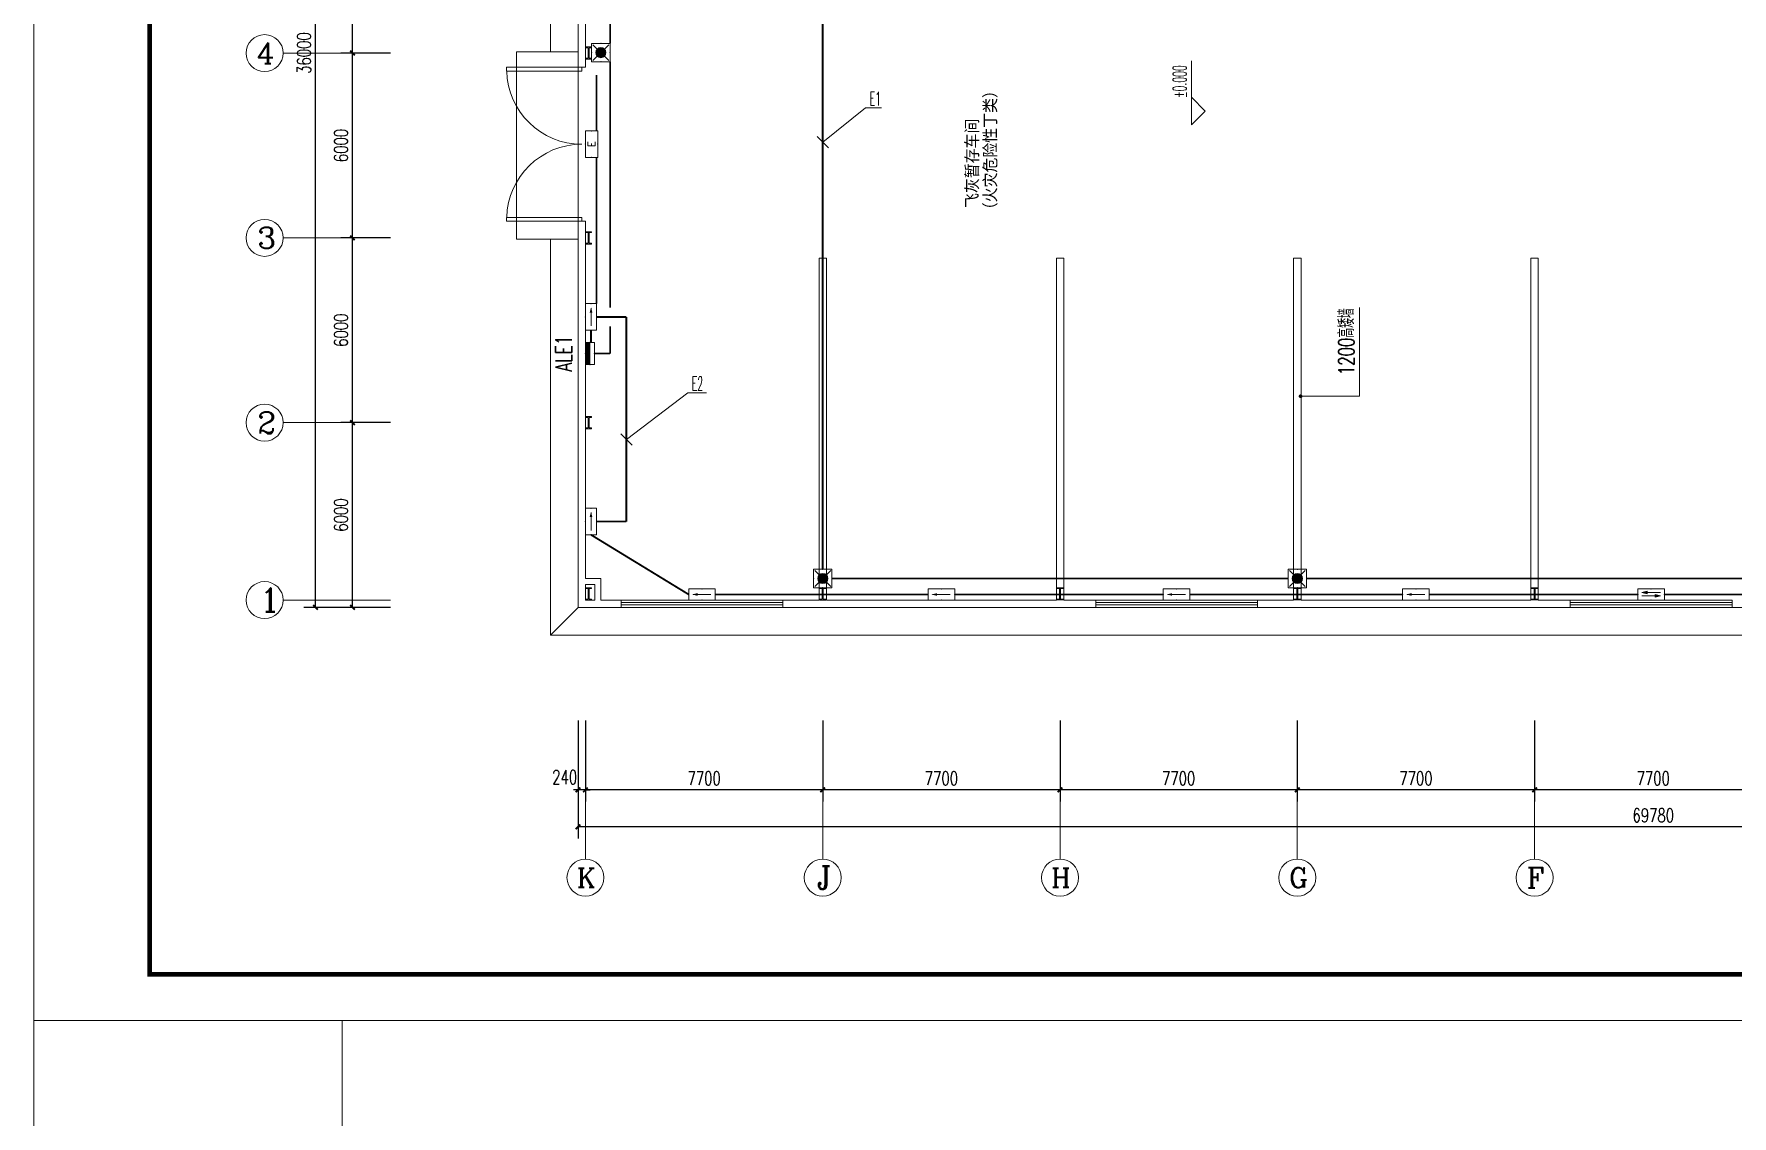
# Model space of a CAD drawing. Header units: inches. Extents: x -3272461 to -2504170, y 403793 to 1071042.
# Drawn here: x -2761444 to -2706341, y 635027 to 670166 of the extents above; entities that cross this region are included whole.
import ezdxf
from ezdxf.enums import TextEntityAlignment as Align

# ---------------------------------------------------------------- set-up
doc = ezdxf.new("R2010")
doc.units = ezdxf.units.IN
doc.header["$LTSCALE"] = 1000
doc.header["$MEASUREMENT"] = 0
doc.header["$PDSIZE"] = -5
doc.linetypes.add('DASH', pattern=[0.35, 0.25, -0.1])
doc.layers.get('0').update_dxf_attribs({"lineweight": 18})
for name, color, linetype, lineweight in [('AXIS', 30, 'Continuous', 18), ('DIM-应急', 3, 'Continuous', 18), ('EQUIP-照明', 3, 'Continuous', 18), ('EQUIP-箱柜', 3, 'Continuous', 18), ('jc', 8, 'Continuous', 18), ('PUB_TITLE', 153, 'Continuous', 18), ('TEL_TEXT', 7, 'Continuous', 18), ('TQ', 3, 'Continuous', 18), ('WIRE-应急', 5, 'DASH', 18)]:
    doc.layers.add(name, color=color, linetype=linetype, lineweight=lineweight)
doc.styles.add('_TCH_AXIS', font='complex.shx', dxfattribs={"bigfont": 'gbcbig.shx'})
doc.styles.add('_TCH_DIM', font='simplex.shx', dxfattribs={"width": 0.7, "bigfont": 'gbcbig.shx'})
doc.styles.add('_TCH_DIM_T3', font='simplex.shx', dxfattribs={"width": 0.705882, "bigfont": 'gbcbig.shx'})
doc.styles.add('_TEL_DIM', font='simplex.shx', dxfattribs={"width": 0.8, "bigfont": 'hztxt.shx'})
doc.styles.add('HT', font='', dxfattribs={"width": 0.9})
doc.styles.get("Standard").update_dxf_attribs({"font": 'gbenor.shx', "bigfont": 'gbcbig.shx'})
doc.styles.get('HT').set_extended_font_data('黑体')
doc.dimstyles.new('_TCH_ARCH&&150', dxfattribs={"dimtxt": 446.25, "dimasz": 150, "dimexe": 375, "dimexo": 450, "dimgap": 150, "dimtad": 1, "dimdec": 0, "dimzin": 0, "dimdsep": 46, "dimtxsty": '_TCH_DIM_T3', "dimblk": 'ARCHTICK', "dimcen": 0.09, "dimdle": 300, "dimclrt": 7, "dimazin": 2, "dimtfac": 1, "dimtdec": 0, "dimtix": 1, "dimtmove": 2, "dimatfit": 3, "dimfxl": 1, "dimtolj": 1, "dimarcsym": 0})

# ---------------------------------------------------------------- blocks, each defined once
blk = doc.blocks.new('_ArchTick_0')
at = {"color": 0, "linetype": 'ByBlock'}
blk.add_lwpolyline([(-0.5, -0.5, 0.4, 0.4, 0), (0.5, 0.5, 0.4, 0.4, 0)], format="xyseb", dxfattribs=at)
blk = doc.blocks.new('*X336')
at = {"layer": 'AXIS', "color": 0, "lineweight": -2}
for p, q in [((-2743788, 647869), (-2743788, 644044)), ((-2674008, 647869), (-2674008, 644044)), ((-2674008, 644419), (-2743788, 644419))]:
    blk.add_line(p, q, dxfattribs=at)
at = {"layer": 'AXIS', "color": 0, "lineweight": -2, "xscale": 150, "yscale": 150, "zscale": 150, "rotation": 180}
blk.add_blockref('_ArchTick_0', (-2743788, 644419), dxfattribs=at)
at = {"layer": 'AXIS', "color": 0, "lineweight": -2, "xscale": 150, "yscale": 150, "zscale": 150}
blk.add_blockref('_ArchTick_0', (-2674008, 644419), dxfattribs=at)
at = {"layer": 'AXIS', "color": 7, "insert": (-2708898, 644792), "char_height": 446.2, "width": 2115, "attachment_point": 5, "style": '_TCH_DIM_T3'}
blk.add_mtext('69780', dxfattribs=at)
blk = doc.blocks.new('_ARCHTICK')
at = {"color": 0, "linetype": 'ByBlock', "const_width": 0.4}
blk.add_lwpolyline([(-0.5, -0.5), (0.5, 0.5)], dxfattribs=at)
blk = doc.blocks.new('*X342')
at = {"layer": 'AXIS', "color": 0, "lineweight": -2}
for p, q in [((-2712748, 647869), (-2712748, 645244)), ((-2705048, 647869), (-2705048, 645244)), ((-2705048, 645619), (-2712748, 645619))]:
    blk.add_line(p, q, dxfattribs=at)
at = {"layer": 'AXIS', "color": 0, "lineweight": -2, "xscale": 150, "yscale": 150, "zscale": 150, "rotation": 180}
blk.add_blockref('_ArchTick_0', (-2712748, 645619), dxfattribs=at)
at = {"layer": 'AXIS', "color": 0, "lineweight": -2, "xscale": 150, "yscale": 150, "zscale": 150}
blk.add_blockref('_ArchTick_0', (-2705048, 645619), dxfattribs=at)
at = {"layer": 'AXIS', "color": 7, "insert": (-2708898, 645992), "char_height": 446.2, "width": 1665, "attachment_point": 5, "style": '_TCH_DIM_T3'}
blk.add_mtext('7700', dxfattribs=at)
blk = doc.blocks.new('*X343')
at = {"layer": 'AXIS', "color": 0, "lineweight": -2}
for p, q in [((-2720448, 647869), (-2720448, 645244)), ((-2712748, 647869), (-2712748, 645244)), ((-2712748, 645619), (-2720448, 645619))]:
    blk.add_line(p, q, dxfattribs=at)
at = {"layer": 'AXIS', "color": 0, "lineweight": -2, "xscale": 150, "yscale": 150, "zscale": 150, "rotation": 180}
blk.add_blockref('_ArchTick_0', (-2720448, 645619), dxfattribs=at)
at = {"layer": 'AXIS', "color": 0, "lineweight": -2, "xscale": 150, "yscale": 150, "zscale": 150}
blk.add_blockref('_ArchTick_0', (-2712748, 645619), dxfattribs=at)
at = {"layer": 'AXIS', "color": 7, "insert": (-2716598, 645992), "char_height": 446.2, "width": 1665, "attachment_point": 5, "style": '_TCH_DIM_T3'}
blk.add_mtext('7700', dxfattribs=at)
blk = doc.blocks.new('*X344')
at = {"layer": 'AXIS', "color": 0, "lineweight": -2}
for p, q in [((-2728148, 647869), (-2728148, 645244)), ((-2720448, 647869), (-2720448, 645244)), ((-2720448, 645619), (-2728148, 645619))]:
    blk.add_line(p, q, dxfattribs=at)
at = {"layer": 'AXIS', "color": 0, "lineweight": -2, "xscale": 150, "yscale": 150, "zscale": 150, "rotation": 180}
blk.add_blockref('_ArchTick_0', (-2728148, 645619), dxfattribs=at)
at = {"layer": 'AXIS', "color": 0, "lineweight": -2, "xscale": 150, "yscale": 150, "zscale": 150}
blk.add_blockref('_ArchTick_0', (-2720448, 645619), dxfattribs=at)
at = {"layer": 'AXIS', "color": 7, "insert": (-2724298, 645992), "char_height": 446.2, "width": 1665, "attachment_point": 5, "style": '_TCH_DIM_T3'}
blk.add_mtext('7700', dxfattribs=at)
blk = doc.blocks.new('*X345')
at = {"layer": 'AXIS', "color": 0, "lineweight": -2}
for p, q in [((-2735848, 647869), (-2735848, 645244)), ((-2728148, 647869), (-2728148, 645244)), ((-2728148, 645619), (-2735848, 645619))]:
    blk.add_line(p, q, dxfattribs=at)
at = {"layer": 'AXIS', "color": 0, "lineweight": -2, "xscale": 150, "yscale": 150, "zscale": 150, "rotation": 180}
blk.add_blockref('_ArchTick_0', (-2735848, 645619), dxfattribs=at)
at = {"layer": 'AXIS', "color": 0, "lineweight": -2, "xscale": 150, "yscale": 150, "zscale": 150}
blk.add_blockref('_ArchTick_0', (-2728148, 645619), dxfattribs=at)
at = {"layer": 'AXIS', "color": 7, "insert": (-2731998, 645992), "char_height": 446.2, "width": 1665, "attachment_point": 5, "style": '_TCH_DIM_T3'}
blk.add_mtext('7700', dxfattribs=at)
blk = doc.blocks.new('*X346')
at = {"layer": 'AXIS', "color": 0, "lineweight": -2}
for p, q in [((-2743548, 647869), (-2743548, 645244)), ((-2735848, 647869), (-2735848, 645244)), ((-2735848, 645619), (-2743548, 645619))]:
    blk.add_line(p, q, dxfattribs=at)
at = {"layer": 'AXIS', "color": 0, "lineweight": -2, "xscale": 150, "yscale": 150, "zscale": 150, "rotation": 180}
blk.add_blockref('_ArchTick_0', (-2743548, 645619), dxfattribs=at)
at = {"layer": 'AXIS', "color": 0, "lineweight": -2, "xscale": 150, "yscale": 150, "zscale": 150}
blk.add_blockref('_ArchTick_0', (-2735848, 645619), dxfattribs=at)
at = {"layer": 'AXIS', "color": 7, "insert": (-2739698, 645992), "char_height": 446.2, "width": 1665, "attachment_point": 5, "style": '_TCH_DIM_T3'}
blk.add_mtext('7700', dxfattribs=at)
blk = doc.blocks.new('*X347')
at = {"layer": 'AXIS', "color": 0, "lineweight": -2}
for p, q in [((-2743788, 647869), (-2743788, 645244)), ((-2743548, 647869), (-2743548, 645244)), ((-2743788, 645619), (-2743938, 645619)), ((-2743548, 645619), (-2743788, 645619)), ((-2743548, 645619), (-2743398, 645619))]:
    blk.add_line(p, q, dxfattribs=at)
at = {"layer": 'AXIS', "color": 0, "lineweight": -2, "xscale": 150, "yscale": 150, "zscale": 150}
blk.add_blockref('_ArchTick_0', (-2743788, 645619), dxfattribs=at)
at = {"layer": 'AXIS', "color": 0, "lineweight": -2, "xscale": 150, "yscale": 150, "zscale": 150, "rotation": 180}
blk.add_blockref('_ArchTick_0', (-2743548, 645619), dxfattribs=at)
at = {"layer": 'AXIS', "color": 7, "insert": (-2744221, 646031), "char_height": 446.2, "width": 1215, "attachment_point": 5, "style": '_TCH_DIM_T3'}
blk.add_mtext('240', dxfattribs=at)
blk = doc.blocks.new('*X348')
at = {"layer": 'AXIS', "color": 0, "lineweight": -2}
for p, q in [((-2749874, 687544), (-2752683, 687544)), ((-2752308, 651544), (-2752308, 687544)), ((-2749874, 651544), (-2752683, 651544))]:
    blk.add_line(p, q, dxfattribs=at)
at = {"layer": 'AXIS', "color": 0, "lineweight": -2, "xscale": 150, "yscale": 150, "zscale": 150}
for p, rotation in [((-2752308, 687544), 90), ((-2752308, 651544), 270)]:
    blk.add_blockref('_ArchTick_0', p, dxfattribs=dict(at, rotation=rotation))
at = {"layer": 'AXIS', "color": 7, "insert": (-2752681, 669544), "char_height": 446.2, "width": 2070, "attachment_point": 5, "rotation": 90, "style": '_TCH_DIM_T3'}
blk.add_mtext('36000', dxfattribs=at)
blk = doc.blocks.new('*X349')
at = {"layer": 'AXIS', "color": 0, "lineweight": -2}
for p, q in [((-2749874, 657544), (-2751483, 657544)), ((-2751108, 651544), (-2751108, 657544)), ((-2749874, 651544), (-2751483, 651544))]:
    blk.add_line(p, q, dxfattribs=at)
at = {"layer": 'AXIS', "color": 0, "lineweight": -2, "xscale": 150, "yscale": 150, "zscale": 150}
for p, rotation in [((-2751108, 657544), 90), ((-2751108, 651544), 270)]:
    blk.add_blockref('_ArchTick_0', p, dxfattribs=dict(at, rotation=rotation))
at = {"layer": 'AXIS', "color": 7, "insert": (-2751481, 654544), "char_height": 446.2, "width": 1665, "attachment_point": 5, "rotation": 90, "style": '_TCH_DIM_T3'}
blk.add_mtext('6000', dxfattribs=at)
blk = doc.blocks.new('*X350')
at = {"layer": 'AXIS', "color": 0, "lineweight": -2}
for p, q in [((-2749874, 663544), (-2751483, 663544)), ((-2751108, 657544), (-2751108, 663544)), ((-2749874, 657544), (-2751483, 657544))]:
    blk.add_line(p, q, dxfattribs=at)
at = {"layer": 'AXIS', "color": 0, "lineweight": -2, "xscale": 150, "yscale": 150, "zscale": 150}
for p, rotation in [((-2751108, 663544), 90), ((-2751108, 657544), 270)]:
    blk.add_blockref('_ArchTick_0', p, dxfattribs=dict(at, rotation=rotation))
at = {"layer": 'AXIS', "color": 7, "insert": (-2751481, 660544), "char_height": 446.2, "width": 1665, "attachment_point": 5, "rotation": 90, "style": '_TCH_DIM_T3'}
blk.add_mtext('6000', dxfattribs=at)
blk = doc.blocks.new('*X351')
at = {"layer": 'AXIS', "color": 0, "lineweight": -2}
for p, q in [((-2749874, 669544), (-2751483, 669544)), ((-2751108, 663544), (-2751108, 669544)), ((-2749874, 663544), (-2751483, 663544))]:
    blk.add_line(p, q, dxfattribs=at)
at = {"layer": 'AXIS', "color": 0, "lineweight": -2, "xscale": 150, "yscale": 150, "zscale": 150}
for p, rotation in [((-2751108, 669544), 90), ((-2751108, 663544), 270)]:
    blk.add_blockref('_ArchTick_0', p, dxfattribs=dict(at, rotation=rotation))
at = {"layer": 'AXIS', "color": 7, "insert": (-2751481, 666544), "char_height": 446.2, "width": 1665, "attachment_point": 5, "rotation": 90, "style": '_TCH_DIM_T3'}
blk.add_mtext('6000', dxfattribs=at)
blk = doc.blocks.new('*X352')
at = {"layer": 'AXIS', "color": 0, "lineweight": -2}
for p, q in [((-2749874, 675544), (-2751483, 675544)), ((-2751108, 669544), (-2751108, 675544)), ((-2749874, 669544), (-2751483, 669544))]:
    blk.add_line(p, q, dxfattribs=at)
at = {"layer": 'AXIS', "color": 0, "lineweight": -2, "xscale": 150, "yscale": 150, "zscale": 150}
for p, rotation in [((-2751108, 675544), 90), ((-2751108, 669544), 270)]:
    blk.add_blockref('_ArchTick_0', p, dxfattribs=dict(at, rotation=rotation))
at = {"layer": 'AXIS', "color": 7, "insert": (-2751481, 672544), "char_height": 446.2, "width": 1665, "attachment_point": 5, "rotation": 90, "style": '_TCH_DIM_T3'}
blk.add_mtext('6000', dxfattribs=at)
blk = doc.blocks.new('*X20')
at = {"color": 0}
for p, q in [((-250, 33), (-183, 100)), ((-250, 68), (-218, 100)), ((-247, 0), (-147, 100)), ((-212, 0), (-112, 100)), ((-177, 0), (-77, 100)), ((-141, 0), (-41, 100)), ((-106, 0), (-6, 100)), ((-71, 0), (29, 100)), ((-35, 0), (65, 100)), ((0, 0), (100, 100)), ((35, 0), (135, 100)), ((71, 0), (171, 100)), ((106, 0), (206, 100)), ((141, 0), (241, 100)), ((177, 0), (250, 73)), ((212, 0), (250, 38)), ((247, 0), (250, 3))]:
    blk.add_line(p, q, dxfattribs=at)
blk = doc.blocks.new('$equip$00002929')
for p, q in [((-0.75, 0.6), (-0.75, 0)), ((0.75, 0.6), (-0.75, 0.6)), ((-0.75, 0.3), (0.75, 0.3)), ((-0.75, 0), (0.75, 0)), ((0.75, 0), (0.75, 0.6))]:
    blk.add_line(p, q)
blk.add_lwpolyline([(-0.75, 0.15, 0.3, 0.3, 0), (0.75, 0.15, 0.3, 0.3, 0)], format="xyseb")
blk.add_lwpolyline([(-0.75, 0.6), (-0.75, 0), (0.75, 0), (0.75, 0.6), (-0.75, 0.6), (-0.75, 0)])
for p in [(-0.75, 0.3), (0, 0.6), (0, 0), (0.75, 0.3)]:
    blk.add_point(p)
at = {"xscale": 0.00300000000061118, "yscale": 0.00300000000061118, "zscale": 0.00300000000061118}
blk.add_blockref('*X20', (0, 0), dxfattribs=at)
at = {"color": 7, "style": '_TEL_DIM', "flags": 1}
for tag in ['A', 'REMARK']:
    blk.add_attdef(tag, text='', height=0.00002, dxfattribs=at).set_placement((0, 0), align=Align.MIDDLE_CENTER)
blk = doc.blocks.new('$equip$00001776')
for p, q in [((0.72, 0.66), (-0.72, 0.66)), ((-0.72, 0.66), (-0.72, 0)), ((-0.72, 0), (0.72, 0)), ((0.72, 0), (0.72, 0.66))]:
    blk.add_line(p, q)
for p in [(-0.72, 0.33), (0, 0.66), (0, 0), (0.72, 0.33)]:
    blk.add_point(p)
at = {"color": 7, "style": '_TEL_DIM'}
blk.add_attdef('$TEXT$', text='', height=0.4, dxfattribs=at).set_placement((0, 0.33), align=Align.MIDDLE_CENTER)
at = {"color": 7, "style": '_TEL_DIM', "flags": 1}
blk.add_attdef('A', text='', height=0.00002, dxfattribs=at).set_placement((0, 0), align=Align.MIDDLE_CENTER)
blk = doc.blocks.new('$equip$00001167')
for points in [[(-0.238, 0.137), (0.238, 0.137), (0.275, 0), (-0.275, 0)], [(-0.238, -0.137), (0.238, -0.137), (0.275, 0), (-0.275, 0)], [(-0.137, 0.238), (0.137, 0.238), (0.238, 0.137), (-0.238, 0.137)], [(0, 0.275), (-0.137, 0.238), (0.137, 0.238)], [(-0.137, -0.238), (0.137, -0.238), (0.238, -0.137), (-0.238, -0.137)], [(0, -0.275), (-0.137, -0.238), (0.137, -0.238)]]:
    blk.add_hatch(color=256).paths.add_polyline_path(points, flags=0)
for p, q in [((-0.429, 0.429), (0.429, -0.429)), ((-0.429, -0.429), (0.429, 0.429))]:
    blk.add_line(p, q)
blk.add_lwpolyline([(-0.5, 0.5), (-0.5, -0.5), (0.5, -0.5), (0.5, 0.5)], close=True)
blk.add_circle((0, 0), 0.275)
for p in [(-0.5, 0), (0, 0.5), (0.5, 0), (0, -0.5)]:
    blk.add_point(p)
at = {"flags": 1}
blk.add_attdef('A', (0, 0), '', height=0.00002, dxfattribs=at)
blk = doc.blocks.new('$equip$00001686')
blk.add_hatch(color=256).paths.add_polyline_path([(-0.24, 0.228), (-0.528, 0.3), (-0.24, 0.372)], flags=0)
for p, q in [((0.72, 0.6), (-0.72, 0.6)), ((-0.72, 0.6), (-0.72, 0)), ((-0.72, 0), (0.72, 0)), ((0.72, 0), (0.72, 0.6))]:
    blk.add_line(p, q)
at = {"color": 7}
blk.add_line((-0.48, 0.3), (0.48, 0.3), dxfattribs=at)
for p in [(-0.72, 0.3), (0, 0.6), (0, 0), (0.72, 0.3)]:
    blk.add_point(p)
at = {"layer": 'TEL_TEXT', "style": '_TEL_DIM', "flags": 1}
blk.add_attdef('A', text='', height=0.00002, dxfattribs=at).set_placement((0, 0), align=Align.MIDDLE_CENTER)
blk = doc.blocks.new('$equip$00002542')
h = blk.add_hatch(color=256)
h.paths.add_polyline_path([(-0.215, 0.29), (-0.503, 0.218), (-0.215, 0.218)], flags=0)
h.paths.add_polyline_path([(-0.215, 0.218), (-0.503, 0.218), (-0.215, 0.146)], flags=0)
h.paths.add_polyline_path([(0.215, 0.472), (0.215, 0.328), (0.503, 0.4)], flags=0)
for p, q in [((-0.72, 0.6), (-0.72, 0)), ((0.72, 0.6), (-0.72, 0.6)), ((-0.72, 0), (0.72, 0)), ((-0.215, 0.29), (-0.503, 0.218)), ((-0.503, 0.218), (-0.215, 0.146)), ((-0.215, 0.146), (-0.215, 0.29)), ((0.215, 0.472), (0.215, 0.328)), ((0.503, 0.4), (0.215, 0.472)), ((0.215, 0.328), (0.503, 0.4)), ((0.72, 0), (0.72, 0.6))]:
    blk.add_line(p, q)
at = {"color": 7}
for p, q in [((-0.505, 0.4), (0.455, 0.4)), ((-0.503, 0.218), (0.505, 0.218))]:
    blk.add_line(p, q, dxfattribs=at)
blk.add_lwpolyline([(-0.72, 0.6), (-0.72, 0), (0.72, 0), (0.72, 0.6), (-0.72, 0.6), (-0.72, 0)])
for p in [(-0.72, 0.3), (0, 0.6), (0, 0), (0.72, 0.3)]:
    blk.add_point(p)
at = {"color": 7, "style": '_TEL_DIM', "flags": 1}
blk.add_attdef('A', text='', height=0.00002, dxfattribs=at).set_placement((0, 0), align=Align.MIDDLE_CENTER)
blk = doc.blocks.new('$WINLIB2D$00000001')
at = {"color": 0}
for points in [[(-0.5, 0.5), (-0.5, -0.5)], [(-0.5, 0.5), (0.5, 0.5)], [(0.5, -0.5), (0.5, 0.5)], [(0.5, 0.167), (-0.5, 0.167)], [(0.5, -0.167), (-0.5, -0.167)], [(-0.5, -0.5), (0.5, -0.5)]]:
    blk.add_lwpolyline(points, dxfattribs=at)
blk = doc.blocks.new('$DorLib2D$00000002')
for p, q in [((-0.5, 0), (-0.5, 0.4875)), ((-0.475, 0.4875), (-0.5, 0.4875)), ((-0.475, 0), (-0.475, 0.4875)), ((0.475, 0), (0.475, 0.4875)), ((0.475, 0.4875), (0.5, 0.4875)), ((0.5, 0), (0.5, 0.4875)), ((-0.5, 0), (-0.475, 0)), ((0.5, 0), (0.475, 0))]:
    blk.add_line(p, q)
at = {"lineweight": 13}
for centre, start, end in [((-0.4875, 0), 0, 88.53072), ((0.4875, 0), 91.46928, 180)]:
    blk.add_arc(centre, 0.4875, start, end, dxfattribs=at)

msp = doc.modelspace()

# ---------------------------------------------------------------- linework, layer by layer
at = {"layer": 'AXIS'}
for p, q in [((-2749873.8, 669543.8), (-2753358.2, 669543.8)), ((-2749873.8, 663543.8), (-2753358.2, 663543.8)), ((-2749873.8, 657543.8), (-2753358.2, 657543.8)), ((-2749873.8, 651783.8), (-2753358.2, 651783.8)), ((-2743547.8, 647868.9), (-2743547.8, 643368.9)), ((-2735847.8, 647868.9), (-2735847.8, 643368.9)), ((-2728147.8, 647868.9), (-2728147.8, 643368.9)), ((-2720447.8, 647868.9), (-2720447.8, 643368.9)), ((-2712747.8, 647868.9), (-2712747.8, 643368.9))]:
    msp.add_line(p, q, dxfattribs=at)
for centre in [(-2753958.2, 669543.8), (-2753958.2, 663543.8), (-2753958.2, 657543.8), (-2753958.2, 651783.8), (-2743547.8, 642768.9), (-2735847.8, 642768.9), (-2728147.8, 642768.9), (-2720447.8, 642768.9), (-2712747.8, 642768.9)]:
    msp.add_circle(centre, 600, dxfattribs=at)
at = {"layer": 'DIM-应急'}
for p, q in [((-2735662.2, 666467.4), (-2736033.4, 666838.7)), ((-2742033.4, 656811.9), (-2742404.7, 657183.1))]:
    msp.add_line(p, q, dxfattribs=at)
for points in [[(-2735847.8, 666653.1), (-2734458.2, 667767.1)], [(-2734458.2, 667767.1), (-2733943.7, 667767.1)], [(-2742219, 656997.5), (-2740230, 658516.6)], [(-2740230, 658516.6), (-2739621, 658516.6)]]:
    msp.add_lwpolyline(points, dxfattribs=at)
at = {"layer": 'jc'}
for p, q in [((-2743787.8, 686705), (-2743787.8, 669083.8)), ((-2743547.8, 669083.8), (-2743547.8, 686605)), ((-2743787.8, 663504.4), (-2743787.8, 669584.4)), ((-2743347.8, 669744.4), (-2743547.8, 669744.4)), ((-2743547.8, 669744.4), (-2743547.8, 669714.4)), ((-2743547.8, 669714.4), (-2743462.8, 669714.4)), ((-2743462.8, 669714.4), (-2743462.8, 669374.4)), ((-2743432.8, 669374.4), (-2743432.8, 669714.4)), ((-2743432.8, 669714.4), (-2743347.8, 669714.4)), ((-2743347.8, 669714.4), (-2743347.8, 669744.4)), ((-2743787.8, 669083.8), (-2743547.8, 669083.8)), ((-2743787.8, 664083.8), (-2743787.8, 669083.8)), ((-2743462.8, 669374.4), (-2743547.8, 669374.4)), ((-2743547.8, 669374.4), (-2743547.8, 669344.4)), ((-2743547.8, 669344.4), (-2743347.8, 669344.4)), ((-2743347.8, 669374.4), (-2743432.8, 669374.4)), ((-2743347.8, 669344.4), (-2743347.8, 669374.4)), ((-2723886.5, 667211.1), (-2723886.5, 669291.2)), ((-2723436.5, 667661.1), (-2723886.5, 668111.1)), ((-2723436.5, 667661.1), (-2723886.5, 667211.1)), ((-2743547.8, 664083.8), (-2743787.8, 664083.8)), ((-2743787.8, 664083.8), (-2743787.8, 652383.8)), ((-2743547.8, 652483.8), (-2743547.8, 664083.8)), ((-2743347.8, 663743.8), (-2743547.8, 663743.8)), ((-2743547.8, 663743.8), (-2743547.8, 663713.8)), ((-2743547.8, 663713.8), (-2743462.8, 663713.8)), ((-2743462.8, 663713.8), (-2743462.8, 663373.8)), ((-2743432.8, 663373.8), (-2743432.8, 663713.8)), ((-2743432.8, 663713.8), (-2743347.8, 663713.8)), ((-2743347.8, 663713.8), (-2743347.8, 663743.8)), ((-2743462.8, 663373.8), (-2743547.8, 663373.8)), ((-2743547.8, 663373.8), (-2743547.8, 663343.8)), ((-2743547.8, 663343.8), (-2743347.8, 663343.8)), ((-2743347.8, 663373.8), (-2743432.8, 663373.8)), ((-2743347.8, 663343.8), (-2743347.8, 663373.8)), ((-2735967.8, 651784.4), (-2735967.8, 662883.8)), ((-2735967.8, 662883.8), (-2735727.8, 662883.8)), ((-2735727.8, 651784.4), (-2735727.8, 662883.8)), ((-2728267.8, 651784.4), (-2728267.8, 662884.4)), ((-2728267.8, 662884.4), (-2728027.8, 662884.4)), ((-2728027.8, 651784.4), (-2728027.8, 662884.4)), ((-2720567.8, 651784.4), (-2720567.8, 662884.4)), ((-2720567.8, 662884.4), (-2720327.8, 662884.4)), ((-2720327.8, 651784.4), (-2720327.8, 662884.4)), ((-2712867.8, 651784.4), (-2712867.8, 662884.4)), ((-2712867.8, 662884.4), (-2712627.8, 662884.4)), ((-2712627.8, 651784.4), (-2712627.8, 662884.4)), ((-2718425.6, 658399.8), (-2718425.6, 661281.5)), ((-2720341.8, 658399.8), (-2718425.6, 658399.8)), ((-2743347.8, 657743.8), (-2743547.8, 657743.8)), ((-2743547.8, 657743.8), (-2743547.8, 657713.8)), ((-2743547.8, 657713.8), (-2743462.8, 657713.8)), ((-2743462.8, 657713.8), (-2743462.8, 657373.8)), ((-2743432.8, 657373.8), (-2743432.8, 657713.8)), ((-2743432.8, 657713.8), (-2743347.8, 657713.8)), ((-2743347.8, 657713.8), (-2743347.8, 657743.8)), ((-2743462.8, 657373.8), (-2743547.8, 657373.8)), ((-2743547.8, 657373.8), (-2743547.8, 657343.8)), ((-2743547.8, 657343.8), (-2743347.8, 657343.8)), ((-2743347.8, 657373.8), (-2743432.8, 657373.8)), ((-2743347.8, 657343.8), (-2743347.8, 657373.8)), ((-2743047.8, 652483.8), (-2743547.8, 652483.8)), ((-2743047.8, 651784.4), (-2743047.8, 652483.8)), ((-2743787.8, 652383.8), (-2743787.8, 651544.4)), ((-2743247.8, 652283.8), (-2743547.8, 652283.8)), ((-2743547.8, 652283.8), (-2743547.8, 651784.4)), ((-2743547.8, 652184.4), (-2743547.8, 652154.4)), ((-2743347.8, 652184.4), (-2743547.8, 652184.4)), ((-2743547.8, 652154.4), (-2743462.8, 652154.4)), ((-2743462.8, 652154.4), (-2743462.8, 651814.4)), ((-2743432.8, 651814.4), (-2743432.8, 652154.4)), ((-2743432.8, 652154.4), (-2743347.8, 652154.4)), ((-2743347.8, 652154.4), (-2743347.8, 652184.4)), ((-2743247.8, 651784.4), (-2743247.8, 652283.8)), ((-2735747.8, 652184.4), (-2735947.8, 652184.4)), ((-2735947.8, 652184.4), (-2735947.8, 652154.4)), ((-2735947.8, 652154.4), (-2735862.8, 652154.4)), ((-2735862.8, 652154.4), (-2735862.8, 651814.4)), ((-2735832.8, 651814.4), (-2735832.8, 652154.4)), ((-2735832.8, 652154.4), (-2735747.8, 652154.4)), ((-2735747.8, 652154.4), (-2735747.8, 652184.4)), ((-2728047.8, 652185), (-2728247.8, 652185)), ((-2728247.8, 652185), (-2728247.8, 652155)), ((-2728247.8, 652155), (-2728162.8, 652155)), ((-2728162.8, 652155), (-2728162.8, 651815)), ((-2728132.8, 651815), (-2728132.8, 652155)), ((-2728132.8, 652155), (-2728047.8, 652155)), ((-2728047.8, 652155), (-2728047.8, 652185)), ((-2720347.8, 652185), (-2720547.8, 652185)), ((-2720547.8, 652185), (-2720547.8, 652155)), ((-2720547.8, 652155), (-2720462.8, 652155)), ((-2720462.8, 652155), (-2720462.8, 651815)), ((-2720432.8, 651815), (-2720432.8, 652155)), ((-2720432.8, 652155), (-2720347.8, 652155)), ((-2720347.8, 652155), (-2720347.8, 652185)), ((-2712647.8, 652185), (-2712847.8, 652185)), ((-2712847.8, 652185), (-2712847.8, 652155)), ((-2712847.8, 652155), (-2712762.8, 652155)), ((-2712762.8, 652155), (-2712762.8, 651815)), ((-2712732.8, 651815), (-2712732.8, 652155)), ((-2712732.8, 652155), (-2712647.8, 652155)), ((-2712647.8, 652155), (-2712647.8, 652185)), ((-2743787.8, 651544.4), (-2744687.8, 650644.4)), ((-2743787.8, 651544.4), (-2743147.8, 651544.4)), ((-2743462.8, 651814.4), (-2743547.8, 651814.4)), ((-2743547.8, 651814.4), (-2743547.8, 651784.4)), ((-2743547.8, 651784.4), (-2743347.8, 651784.4)), ((-2743547.8, 651784.4), (-2743247.8, 651784.4)), ((-2743347.8, 651814.4), (-2743432.8, 651814.4)), ((-2743347.8, 651784.4), (-2743347.8, 651814.4)), ((-2743147.8, 651544.4), (-2742391.1, 651544.4)), ((-2742391.1, 651784.4), (-2743047.8, 651784.4)), ((-2742391.1, 651544.4), (-2742391.1, 651784.4)), ((-2735967.8, 651784.4), (-2737141.1, 651784.4)), ((-2737141.1, 651784.4), (-2737141.1, 651544.4)), ((-2737141.1, 651544.4), (-2735847.8, 651544.4)), ((-2735862.8, 651814.4), (-2735947.8, 651814.4)), ((-2735947.8, 651814.4), (-2735947.8, 651784.4)), ((-2735947.8, 651784.4), (-2735747.8, 651784.4)), ((-2735847.8, 651544.4), (-2728147.8, 651544.4)), ((-2735747.8, 651814.4), (-2735832.8, 651814.4)), ((-2735747.8, 651784.4), (-2735747.8, 651814.4)), ((-2735727.8, 651784.4), (-2728267.8, 651784.4)), ((-2728162.8, 651815), (-2728247.8, 651815)), ((-2728247.8, 651815), (-2728247.8, 651785)), ((-2728247.8, 651785), (-2728047.8, 651785)), ((-2728147.8, 651544.4), (-2726991.1, 651544.4)), ((-2728047.8, 651815), (-2728132.8, 651815)), ((-2728047.8, 651785), (-2728047.8, 651815)), ((-2726991.1, 651784.4), (-2728027.8, 651784.4)), ((-2726991.1, 651544.4), (-2726991.1, 651784.4)), ((-2720567.8, 651784.4), (-2721741.1, 651784.4)), ((-2721741.1, 651784.4), (-2721741.1, 651544.4)), ((-2721741.1, 651544.4), (-2720447.8, 651544.4)), ((-2720462.8, 651815), (-2720547.8, 651815)), ((-2720547.8, 651815), (-2720547.8, 651785)), ((-2720547.8, 651785), (-2720347.8, 651785)), ((-2720447.8, 651544.4), (-2712747.8, 651544.4)), ((-2720347.8, 651815), (-2720432.8, 651815)), ((-2720347.8, 651785), (-2720347.8, 651815)), ((-2720327.8, 651784.4), (-2712867.8, 651784.4)), ((-2712762.8, 651815), (-2712847.8, 651815)), ((-2712847.8, 651815), (-2712847.8, 651785)), ((-2712847.8, 651785), (-2712647.8, 651785)), ((-2712747.8, 651544.4), (-2711591.1, 651544.4)), ((-2712647.8, 651815), (-2712732.8, 651815)), ((-2712647.8, 651785), (-2712647.8, 651815)), ((-2711591.1, 651784.4), (-2712627.8, 651784.4)), ((-2711591.1, 651544.4), (-2711591.1, 651784.4))]:
    msp.add_line(p, q, dxfattribs=at)
for points in [[(-2673107.8, 669583.8), (-2673107.8, 688444.4), (-2744687.8, 688444.4), (-2744687.8, 669583.8)], [(-2744687.8, 663503.8), (-2744687.8, 650644.4), (-2673107.8, 650644.4), (-2673107.8, 663503.8)]]:
    msp.add_lwpolyline(points, dxfattribs=at)
for points in [[(-2743787.8, 651544.4), (-2743787.8, 687544.4), (-2674007.8, 687544.4), (-2674007.8, 651544.4)], [(-2745787.8, 663503.8), (-2745787.8, 669583.8), (-2743787.8, 669583.8), (-2743787.8, 663503.8)]]:
    msp.add_lwpolyline(points, close=True, dxfattribs=at)
msp.add_lwpolyline([(-2720371.8, 658399.8, 60, 60, 1), (-2720311.8, 658399.8, 60, 60, 1)], format="xyseb", close=True, dxfattribs=at)
at = {"layer": 'PUB_TITLE'}
msp.add_lwpolyline([(-2649994.3, 638130.6), (-2649994.3, 701130.6), (-2761444.3, 701130.6), (-2761444.3, 638130.6)], close=True, dxfattribs=at)
msp.add_lwpolyline([(-2651494.3, 639630.6, 150, 150, 0), (-2651494.3, 699630.6, 150, 150, 0), (-2757694.3, 699630.6, 150, 150, 0), (-2757694.3, 639630.6, 150, 150, 0)], format="xyseb", close=True, dxfattribs=at)
at = {"layer": 'TQ'}
msp.add_lwpolyline([(-2761444.3, 628130.6), (-2751444.3, 628130.6), (-2751444.3, 638130.6), (-2761444.3, 638130.6)], close=True, dxfattribs=at)
at = {"layer": 'WIRE-应急', "linetype": 'DASH'}
for points in [[(-2735847.8, 686303.1, 60, 60, 0), (-2735847.8, 652784.4, 60, 60, 0)], [(-2742747.8, 669860.7, 60, 60, 0), (-2742747.8, 684530.1, 60, 60, 0)], [(-2742747.8, 669260.7, 60, 60, 0), (-2742747.8, 661276.5, 60, 60, 0)], [(-2743187.8, 668830.8, 60, 60, 0), (-2743187.8, 667019.7, 60, 60, 0)], [(-2743187.8, 666155.7, 60, 60, 0), (-2743187.8, 661408.5, 60, 60, 0)], [(-2742219, 660976.5, 60, 60, 0), (-2743187.8, 660976.5, 60, 60, 0)], [(-2742747.8, 660676.5, 60, 60, 0), (-2742747.8, 659787.9, 60, 60, 0)], [(-2742219, 660976.5, 60, 60, 0), (-2742219, 654333.4, 60, 60, 0)], [(-2743367.8, 660147.9, 60, 60, 0), (-2743367.8, 660544.5, 60, 60, 0)], [(-2742747.8, 659787.9, 60, 60, 0), (-2743259.8, 659787.9, 60, 60, 0)], [(-2742219, 654333.4, 60, 60, 0), (-2743187.8, 654333.4, 60, 60, 0)], [(-2740198.1, 651964.4, 60, 60, 0), (-2743367.8, 653901.4, 60, 60, 0)], [(-2720747.8, 652485, 60, 60, 0), (-2735547.8, 652484.4, 60, 60, 0)], [(-2705347.8, 652485, 60, 60, 0), (-2720147.8, 652485, 60, 60, 0)], [(-2732429.8, 651964.4, 60, 60, 0), (-2739334.1, 651964.4, 60, 60, 0)], [(-2724798.1, 651964.4, 60, 60, 0), (-2731565.8, 651964.4, 60, 60, 0)], [(-2717029.8, 651964.4, 60, 60, 0), (-2723934.1, 651964.4, 60, 60, 0)], [(-2709398.1, 651964.4, 60, 60, 0), (-2716165.8, 651964.4, 60, 60, 0)], [(-2701629.8, 651964.4, 60, 60, 0), (-2708534.1, 651964.4, 60, 60, 0)]]:
    msp.add_lwpolyline(points, format="xyseb", dxfattribs=at)

# ---------------------------------------------------------------- block references
at = {"layer": 'EQUIP-照明', "yscale": 599.9999999999995, "zscale": 599.9999999999995}
for name, p, xscale, rotation in [('$equip$00001167', (-2743047.8, 669560.7), 599.9999999999995, 90), ('$equip$00001686', (-2743547.8, 660976.5), 599.9999999999995, 270), ('$equip$00001686', (-2743547.8, 654333.4), 599.9999999999995, 270), ('$equip$00001167', (-2735847.8, 652484.4), -599.9999999999995, 270), ('$equip$00001167', (-2720447.8, 652485), -599.9999999999995, 270)]:
    msp.add_blockref(name, p, dxfattribs=dict(at, xscale=xscale, rotation=rotation))
at = {"layer": 'EQUIP-照明', "xscale": 599.9999999999995, "yscale": 599.9999999999995, "zscale": 599.9999999999995, "rotation": 90}
msp.add_blockref('$equip$00001776', (-2743151.8, 666587.7), dxfattribs=at).add_auto_attribs({'$TEXT$': 'E'})
at = {"layer": 'EQUIP-照明'}
for name, p, xscale, yscale, zscale in [('$equip$00001686', (-2739766.1, 651784.4), 599.9999999999995, 599.9999999999995, 599.9999999999995), ('$equip$00001686', (-2731997.8, 651784.4), 599.9999999999995, 599.9999999999995, 599.9999999999995), ('$equip$00001686', (-2724366.1, 651784.4), 599.9999999999995, 599.9999999999995, 599.9999999999995), ('$equip$00001686', (-2716597.8, 651784.4), 599.9999999999995, 599.9999999999995, 599.9999999999995), ('$equip$00002542', (-2708966.1, 651784.4), -599.9999999999994, 599.9999999999994, 599.9999999999994)]:
    msp.add_blockref(name, p, dxfattribs=dict(at, xscale=xscale, yscale=yscale, zscale=zscale))
at = {"layer": 'EQUIP-箱柜', "xscale": -479.9999999999998, "yscale": 479.9999999999998, "zscale": 479.9999999999998, "rotation": 270}
msp.add_blockref('$equip$00002929', (-2743547.8, 659787.9), dxfattribs=at)
at = {"layer": 'jc', "xscale": -5000, "yscale": 5000, "zscale": 240, "rotation": 90}
msp.add_blockref('$DorLib2D$00000002', (-2743667.8, 666583.8), dxfattribs=at)
at = {"layer": 'jc', "xscale": 5250, "yscale": -240, "zscale": 240}
for p in [(-2739766.1, 651664.4), (-2724366.1, 651664.4), (-2708966.1, 651664.4)]:
    msp.add_blockref('$WINLIB2D$00000001', p, dxfattribs=at)

# ---------------------------------------------------------------- texts
at = {"layer": 'AXIS', "color": 7, "style": '_TCH_AXIS'}
for s, height, p in [('4', 668.2, (-2754212.7, 669209.7)), ('3', 698.9, (-2754191.1, 663194.3)), ('2', 698.9, (-2754191.1, 657194.3)), ('1', 772.1, (-2754123.6, 651397.7)), ('K', 622.9, (-2743829.6, 642457.4)), ('J', 744.1, (-2736042.7, 642396.8)), ('H', 608.3, (-2728437.4, 642464.7)), ('G', 637.8, (-2720721.1, 642450)), ('F', 668.2, (-2713002.3, 642434.8))]:
    msp.add_text(s, height=height, dxfattribs=at).set_placement(p)
at = {"layer": 'DIM-应急', "color": 7, "style": '_TCH_DIM', "width": 0.494118}
for s, p in [('E1', (-2734326.9, 667842.1)), ('E2', (-2740098.8, 658591.6))]:
    msp.add_text(s, height=446.25, dxfattribs=at).set_placement(p)
at = {"layer": 'jc'}
for s, height, style, width, p in [('%%P0.000', 446.25, '_TCH_DIM', 0.494118, (-2724044, 668091.2)), ('（火灾危险性丁类）', 394.3, 'HT', 0.9, (-2730221.4, 664213.5)), ('飞灰暂存车间', 394.3, 'HT', 0.9, (-2730810.6, 664513.1)), ('1200高矮墙', 506.38, '_TCH_DIM', 0.7, (-2718603.6, 659086.6))]:
    msp.add_text(s, height=height, rotation=90, dxfattribs=dict(at, style=style, width=width)).set_placement(p)
at = {"layer": 'TEL_TEXT', "style": '_TCH_DIM', "width": 0.705882}
msp.add_text('ALE1', height=525, rotation=90, dxfattribs=at).set_placement((-2743989.9, 659201, 0))

# ---------------------------------------------------------------- dimensions: what is measured, and where the dimension line sits
at = {"layer": 'AXIS'}
for base, p1, p2, angle, override, picture, middle in [((-2752308.2, 687543.8), (-2748973.8, 651543.8), (-2748973.8, 687543.8), 90, {"dimexo": 900, "dimsah": 1, "dimtzin": 0}, '*X348', (-2752681.3, 669543.8)), ((-2751108.2, 675543.8), (-2748973.8, 669543.8), (-2748973.8, 675543.8), 90, {"dimexo": 900, "dimsah": 1, "dimtzin": 0}, '*X352', (-2751481.3, 672543.8)), ((-2751108.2, 669543.8), (-2748973.8, 663543.8), (-2748973.8, 669543.8), 90, {"dimexo": 900, "dimsah": 1, "dimtzin": 0}, '*X351', (-2751481.3, 666543.8)), ((-2751108.2, 663543.8), (-2748973.8, 657543.8), (-2748973.8, 663543.8), 90, {"dimexo": 900, "dimsah": 1, "dimtzin": 0}, '*X350', (-2751481.3, 660543.8)), ((-2751108.2, 657543.8), (-2748973.8, 651543.8), (-2748973.8, 657543.8), 90, {"dimexo": 900, "dimsah": 1, "dimtzin": 0}, '*X349', (-2751481.3, 654543.8)), ((-2743787.8, 644418.9), (-2674007.8, 649368.9), (-2743787.8, 649368.9), 180, {"dimexo": 1500, "dimsah": 1, "dimtzin": 0}, '*X336', (-2708897.8, 644792)), ((-2743547.8, 645618.9), (-2735847.8, 649368.9), (-2743547.8, 649368.9), 180, {"dimexo": 1500, "dimsah": 1, "dimtzin": 0}, '*X346', (-2739697.8, 645992)), ((-2735847.8, 645618.9), (-2728147.8, 649368.9), (-2735847.8, 649368.9), 180, {"dimexo": 1500, "dimsah": 1, "dimtzin": 0}, '*X345', (-2731997.8, 645992)), ((-2728147.8, 645618.9), (-2720447.8, 649368.9), (-2728147.8, 649368.9), 180, {"dimexo": 1500, "dimsah": 1, "dimtzin": 0}, '*X344', (-2724297.8, 645992)), ((-2720447.8, 645618.9), (-2712747.8, 649368.9), (-2720447.8, 649368.9), 180, {"dimexo": 1500, "dimsah": 1, "dimtzin": 0}, '*X343', (-2716597.8, 645992)), ((-2712747.8, 645618.9), (-2705047.8, 649368.9), (-2712747.8, 649368.9), 180, {"dimexo": 1500, "dimsah": 1, "dimtzin": 0}, '*X342', (-2708897.8, 645992))]:
    dim = msp.add_linear_dim(base=base, p1=p1, p2=p2, angle=angle, dimstyle='_TCH_ARCH&&150', override=override, dxfattribs=at)
    dim.commit()
    dim.dimension.update_dxf_attribs({"geometry": picture, "text_midpoint": middle})
dim = msp.add_linear_dim(base=(-2743787.8, 645618.9), p1=(-2743547.8, 649368.9), p2=(-2743787.8, 649368.9), angle=180, dimstyle='_TCH_ARCH&&150', override={"dimexo": 1500, "dimsah": 1, "dimtzin": 0}, dxfattribs=at)
dim.commit()
dim.dimension.update_dxf_attribs({"geometry": '*X347', "text_midpoint": (-2744221.3, 646031.4), "dimtype": 160})

doc.saveas('drawing.dxf')
